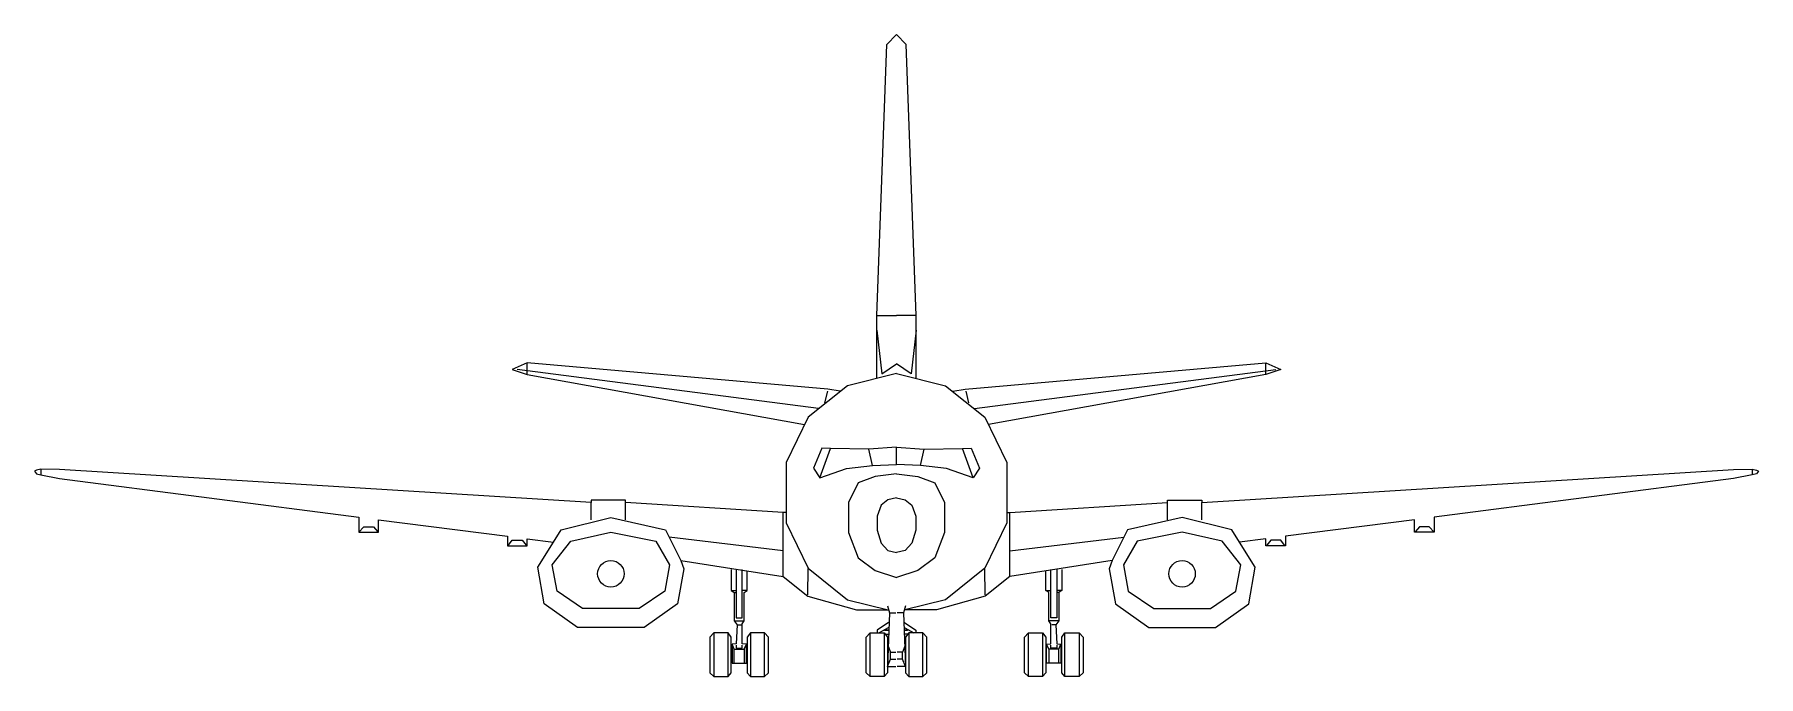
# Model space of a CAD drawing. Header units: millimetres. Extents: x -2576.2 to -2535.3, y 1720.6 to 1735.8.
import ezdxf

# ---------------------------------------------------------------- set-up
doc = ezdxf.new("R2010")
doc.units = ezdxf.units.MM
doc.header["$LTSCALE"] = 10
doc.layers.add('Aeronaves', color=2, linetype='Continuous')

msp = doc.modelspace()

# ---------------------------------------------------------------- linework, layer by layer
at = {"layer": 'Aeronaves'}
for p, q in [((-2556.205, 1729.144), (-2555.738, 1729.144)), ((-2555.27, 1729.144), (-2555.738, 1729.144)), ((-2556.205, 1728.792), (-2556.085, 1727.753)), ((-2555.27, 1728.792), (-2555.39, 1727.753)), ((-2556.085, 1727.753), (-2555.738, 1727.989)), ((-2555.39, 1727.753), (-2555.738, 1727.989)), ((-2557.563, 1725.287), (-2557.302, 1725.982)), ((-2556.309, 1725.575), (-2556.396, 1725.965)), ((-2555.166, 1725.575), (-2555.079, 1725.965)), ((-2553.912, 1725.287), (-2554.173, 1725.982)), ((-2576.067, 1725.489), (-2576.071, 1725.365)), ((-2535.408, 1725.489), (-2535.404, 1725.365)), ((-2562.993, 1724.289), (-2562.993, 1724.695)), ((-2562.173, 1724.289), (-2562.173, 1724.695)), ((-2549.302, 1724.289), (-2549.302, 1724.695)), ((-2548.482, 1724.289), (-2548.482, 1724.695)), ((-2558.428, 1722.94), (-2558.428, 1724.463)), ((-2553.047, 1722.94), (-2553.047, 1724.463)), ((-2558.428, 1723.553), (-2561.143, 1723.875)), ((-2553.047, 1723.553), (-2550.332, 1723.875)), ((-2557.844, 1722.505), (-2557.84, 1723.13)), ((-2553.631, 1722.505), (-2553.635, 1723.13)), ((-2559.665, 1722.605), (-2559.549, 1722.605)), ((-2559.284, 1722.605), (-2559.4, 1722.605)), ((-2552.191, 1722.605), (-2552.075, 1722.605)), ((-2551.81, 1722.605), (-2551.926, 1722.605)), ((-2559.595, 1722.559), (-2559.549, 1722.559)), ((-2559.355, 1722.559), (-2559.355, 1722.559)), ((-2555.953, 1722.241), (-2555.907, 1722.079)), ((-2555.522, 1722.241), (-2555.568, 1722.079)), ((-2552.12, 1722.559), (-2552.12, 1722.559)), ((-2551.88, 1722.559), (-2551.926, 1722.559)), ((-2559.595, 1721.885), (-2559.355, 1721.885)), ((-2559.524, 1721.789), (-2559.425, 1721.789)), ((-2555.924, 1721.847), (-2556.193, 1721.669)), ((-2555.907, 1722.079), (-2555.953, 1720.804)), ((-2555.907, 1722.079), (-2555.75, 1722.079)), ((-2555.568, 1722.079), (-2555.725, 1722.079)), ((-2555.568, 1722.079), (-2555.522, 1720.804)), ((-2555.551, 1721.847), (-2555.282, 1721.669)), ((-2551.88, 1721.885), (-2552.12, 1721.885)), ((-2551.951, 1721.789), (-2552.05, 1721.789)), ((-2560.075, 1721.599), (-2560.075, 1720.564)), ((-2559.74, 1720.564), (-2559.74, 1721.599)), ((-2559.21, 1721.599), (-2559.21, 1720.564)), ((-2558.875, 1720.564), (-2558.875, 1721.599)), ((-2556.363, 1720.564), (-2556.363, 1721.599)), ((-2556.193, 1721.669), (-2556.193, 1721.603)), ((-2555.932, 1721.723), (-2556.147, 1721.603)), ((-2556.027, 1721.599), (-2556.027, 1720.564)), ((-2556.023, 1721.669), (-2555.936, 1721.669)), ((-2556.011, 1721.574), (-2555.94, 1721.574)), ((-2555.911, 1721.669), (-2555.998, 1721.669)), ((-2555.993, 1721.574), (-2555.922, 1721.574)), ((-2555.564, 1721.669), (-2555.477, 1721.669)), ((-2555.482, 1721.574), (-2555.553, 1721.574)), ((-2555.543, 1721.723), (-2555.328, 1721.603)), ((-2555.452, 1721.669), (-2555.539, 1721.669)), ((-2555.464, 1721.574), (-2555.535, 1721.574)), ((-2555.448, 1721.599), (-2555.448, 1720.564)), ((-2555.282, 1721.669), (-2555.282, 1721.603)), ((-2555.113, 1720.564), (-2555.113, 1721.599)), ((-2552.6, 1720.564), (-2552.6, 1721.599)), ((-2552.265, 1721.599), (-2552.265, 1720.564)), ((-2551.735, 1720.564), (-2551.735, 1721.599)), ((-2551.4, 1721.599), (-2551.4, 1720.564)), ((-2559.595, 1721.214), (-2559.645, 1721.334)), ((-2559.355, 1721.214), (-2559.305, 1721.334)), ((-2555.953, 1720.804), (-2555.882, 1720.974)), ((-2555.936, 1721.287), (-2555.882, 1721.144)), ((-2555.882, 1721.144), (-2555.75, 1721.144)), ((-2555.882, 1720.974), (-2555.882, 1721.144)), ((-2555.882, 1720.974), (-2555.75, 1720.974)), ((-2555.593, 1721.144), (-2555.725, 1721.144)), ((-2555.593, 1720.974), (-2555.725, 1720.974)), ((-2555.54, 1721.287), (-2555.593, 1721.144)), ((-2555.593, 1720.974), (-2555.593, 1721.144)), ((-2555.522, 1720.804), (-2555.593, 1720.974)), ((-2552.12, 1721.214), (-2552.17, 1721.334)), ((-2551.88, 1721.214), (-2551.831, 1721.334)), ((-2555.953, 1720.804), (-2555.75, 1720.804)), ((-2555.522, 1720.804), (-2555.725, 1720.804))]:
    msp.add_line(p, q, dxfattribs=at)
for points in [[(-2556.205, 1727.654), (-2556.205, 1729.144), (-2555.969, 1735.58), (-2555.738, 1735.816)], [(-2555.27, 1727.654), (-2555.27, 1729.144), (-2555.506, 1735.58), (-2555.738, 1735.816)], [(-2557.074, 1727.339), (-2557.372, 1727.389), (-2564.516, 1728.018), (-2564.868, 1727.857), (-2564.516, 1727.741), (-2557.927, 1726.553)], [(-2564.516, 1727.741), (-2564.516, 1728.018)], [(-2554.401, 1727.339), (-2554.103, 1727.389), (-2546.959, 1728.018), (-2546.608, 1727.857), (-2546.959, 1727.741), (-2553.548, 1726.553)], [(-2546.959, 1727.741), (-2546.959, 1728.018)], [(-2557.588, 1726.934), (-2564.748, 1727.857)], [(-2555.738, 1727.766), (-2556.905, 1727.472), (-2557.84, 1726.727), (-2558.362, 1725.647), (-2558.362, 1724.215), (-2557.84, 1723.135), (-2556.905, 1722.385), (-2555.932, 1722.145)], [(-2555.738, 1727.766), (-2554.57, 1727.472), (-2553.635, 1726.727), (-2553.114, 1725.647), (-2553.114, 1724.215), (-2553.635, 1723.135), (-2554.57, 1722.385), (-2555.543, 1722.145)], [(-2553.888, 1726.934), (-2546.728, 1727.857)], [(-2557.381, 1727.339), (-2557.451, 1727.062)], [(-2554.094, 1727.339), (-2554.024, 1727.062)], [(-2558.366, 1724.463), (-2558.428, 1724.463), (-2562.173, 1724.695), (-2562.173, 1724.753), (-2562.993, 1724.753), (-2562.993, 1724.695), (-2575.624, 1725.481), (-2576.067, 1725.489), (-2576.17, 1725.465), (-2576.22, 1725.44), (-2576.17, 1725.382), (-2576.067, 1725.357), (-2575.624, 1725.27), (-2568.514, 1724.351), (-2568.514, 1723.991), (-2568.046, 1723.991), (-2568.046, 1724.289), (-2564.983, 1723.896), (-2564.983, 1723.668), (-2564.516, 1723.668), (-2564.516, 1723.834), (-2563.891, 1723.759), (-2563.705, 1724.045), (-2562.525, 1724.343), (-2561.23, 1724.045), (-2560.865, 1723.321), (-2559.4, 1723.093), (-2558.428, 1722.94), (-2557.844, 1722.472), (-2556.689, 1722.145), (-2555.932, 1722.145)], [(-2553.109, 1724.463), (-2553.047, 1724.463), (-2549.302, 1724.695), (-2549.302, 1724.753), (-2548.482, 1724.753), (-2548.482, 1724.695), (-2535.851, 1725.481), (-2535.408, 1725.489), (-2535.305, 1725.465), (-2535.255, 1725.44), (-2535.305, 1725.382), (-2535.408, 1725.357), (-2535.851, 1725.27), (-2542.961, 1724.351), (-2542.961, 1723.991), (-2543.429, 1723.991), (-2543.429, 1724.289), (-2546.492, 1723.896), (-2546.492, 1723.668), (-2546.959, 1723.668), (-2546.959, 1723.834), (-2547.584, 1723.759), (-2547.771, 1724.045), (-2548.95, 1724.343), (-2550.245, 1724.045), (-2550.61, 1723.321), (-2552.075, 1723.093), (-2553.047, 1722.94), (-2553.631, 1722.472), (-2554.786, 1722.145), (-2555.543, 1722.145)], [(-2555.738, 1725.382), (-2556.242, 1725.316), (-2556.652, 1725.167), (-2556.876, 1724.699), (-2556.876, 1723.983), (-2556.652, 1723.387), (-2556.242, 1723.081), (-2555.738, 1722.919)], [(-2555.738, 1725.382), (-2555.233, 1725.316), (-2554.823, 1725.167), (-2554.599, 1724.699), (-2554.599, 1723.983), (-2554.823, 1723.387), (-2555.233, 1723.081), (-2555.738, 1722.919)], [(-2555.738, 1724.811), (-2555.94, 1724.761), (-2556.102, 1724.633), (-2556.193, 1724.376), (-2556.193, 1724.037), (-2556.102, 1723.735), (-2555.94, 1723.557), (-2555.738, 1723.511)], [(-2555.738, 1724.811), (-2555.535, 1724.761), (-2555.373, 1724.633), (-2555.282, 1724.376), (-2555.282, 1724.037), (-2555.373, 1723.735), (-2555.535, 1723.557), (-2555.738, 1723.511)], [(-2568.514, 1723.991), (-2568.398, 1724.12), (-2568.162, 1724.12), (-2568.063, 1724.004)], [(-2542.961, 1723.991), (-2543.077, 1724.12), (-2543.313, 1724.12), (-2543.412, 1724.004)], [(-2564.959, 1723.681), (-2564.868, 1723.801), (-2564.632, 1723.801), (-2564.536, 1723.681)], [(-2560.865, 1723.321), (-2560.791, 1723.126), (-2560.94, 1722.294), (-2561.735, 1721.731), (-2563.316, 1721.731), (-2564.11, 1722.294), (-2564.263, 1723.163), (-2563.891, 1723.759)], [(-2550.61, 1723.321), (-2550.684, 1723.126), (-2550.535, 1722.294), (-2549.741, 1721.731), (-2548.16, 1721.731), (-2547.365, 1722.294), (-2547.212, 1723.163), (-2547.584, 1723.759)], [(-2546.516, 1723.681), (-2546.608, 1723.801), (-2546.843, 1723.801), (-2546.939, 1723.681)], [(-2559.665, 1723.106), (-2559.665, 1722.605), (-2559.595, 1722.559), (-2559.595, 1721.885), (-2559.524, 1721.789), (-2559.545, 1721.338), (-2559.645, 1721.334), (-2559.645, 1720.879), (-2559.305, 1720.879), (-2559.305, 1721.334), (-2559.404, 1721.338), (-2559.404, 1721.814), (-2559.355, 1721.885), (-2559.355, 1722.559), (-2559.284, 1722.605), (-2559.284, 1723.068)], [(-2559.545, 1723.106), (-2559.545, 1721.959), (-2559.404, 1721.959), (-2559.404, 1723.106)], [(-2551.81, 1723.106), (-2551.81, 1722.605), (-2551.88, 1722.559), (-2551.88, 1721.885), (-2551.951, 1721.789), (-2551.93, 1721.338), (-2551.831, 1721.334), (-2551.831, 1720.879), (-2552.17, 1720.879), (-2552.17, 1721.334), (-2552.071, 1721.338), (-2552.071, 1721.814), (-2552.12, 1721.885), (-2552.12, 1722.559), (-2552.191, 1722.605), (-2552.191, 1723.068)], [(-2551.93, 1723.106), (-2551.93, 1721.959), (-2552.071, 1721.959), (-2552.071, 1723.106)], [(-2559.595, 1720.879), (-2559.595, 1721.214), (-2559.355, 1721.214), (-2559.355, 1720.879)], [(-2559.545, 1721.309), (-2559.545, 1721.239), (-2559.404, 1721.239), (-2559.404, 1721.309)], [(-2551.88, 1720.879), (-2551.88, 1721.214), (-2552.12, 1721.214), (-2552.12, 1720.879)], [(-2551.93, 1721.309), (-2551.93, 1721.239), (-2552.071, 1721.239), (-2552.071, 1721.309)]]:
    msp.add_lwpolyline(points, dxfattribs=at)
for points in [[(-2555.738, 1726.011), (-2556.396, 1725.965), (-2557.302, 1725.982), (-2557.513, 1725.99), (-2557.712, 1725.51), (-2557.563, 1725.287), (-2556.925, 1725.506), (-2556.309, 1725.575), (-2555.738, 1725.601)], [(-2555.738, 1726.011), (-2555.079, 1725.965), (-2554.173, 1725.982), (-2553.962, 1725.99), (-2553.763, 1725.51), (-2553.912, 1725.287), (-2554.55, 1725.506), (-2555.166, 1725.575), (-2555.738, 1725.601)], [(-2563.916, 1723.221), (-2563.477, 1723.776), (-2562.525, 1723.991), (-2561.453, 1723.776), (-2561.134, 1723.221), (-2561.246, 1722.588), (-2561.855, 1722.178), (-2563.196, 1722.178), (-2563.804, 1722.588)], [(-2547.559, 1723.221), (-2547.998, 1723.776), (-2548.95, 1723.991), (-2550.022, 1723.776), (-2550.341, 1723.221), (-2550.229, 1722.588), (-2549.621, 1722.178), (-2548.28, 1722.178), (-2547.671, 1722.588)], [(-2560.075, 1721.599), (-2560.17, 1721.5), (-2560.17, 1720.655), (-2560.075, 1720.564), (-2559.74, 1720.564), (-2559.665, 1720.655), (-2559.665, 1721.5), (-2559.74, 1721.599)], [(-2559.21, 1721.599), (-2559.284, 1721.5), (-2559.284, 1720.655), (-2559.21, 1720.564), (-2558.875, 1720.564), (-2558.78, 1720.655), (-2558.78, 1721.5), (-2558.875, 1721.599)], [(-2556.027, 1721.599), (-2555.953, 1721.5), (-2555.953, 1720.655), (-2556.027, 1720.564), (-2556.363, 1720.564), (-2556.458, 1720.655), (-2556.458, 1721.5), (-2556.363, 1721.599)], [(-2555.448, 1721.599), (-2555.522, 1721.5), (-2555.522, 1720.655), (-2555.448, 1720.564), (-2555.113, 1720.564), (-2555.017, 1720.655), (-2555.017, 1721.5), (-2555.113, 1721.599)], [(-2552.265, 1721.599), (-2552.191, 1721.5), (-2552.191, 1720.655), (-2552.265, 1720.564), (-2552.6, 1720.564), (-2552.696, 1720.655), (-2552.696, 1721.5), (-2552.6, 1721.599)], [(-2551.4, 1721.599), (-2551.305, 1721.5), (-2551.305, 1720.655), (-2551.4, 1720.564), (-2551.735, 1720.564), (-2551.81, 1720.655), (-2551.81, 1721.5), (-2551.735, 1721.599)]]:
    msp.add_lwpolyline(points, close=True, dxfattribs=at)
for centre in [(-2562.524, 1723.004), (-2548.952, 1723.004)]:
    msp.add_circle(centre, 0.315, dxfattribs=at)

doc.saveas('drawing.dxf')
